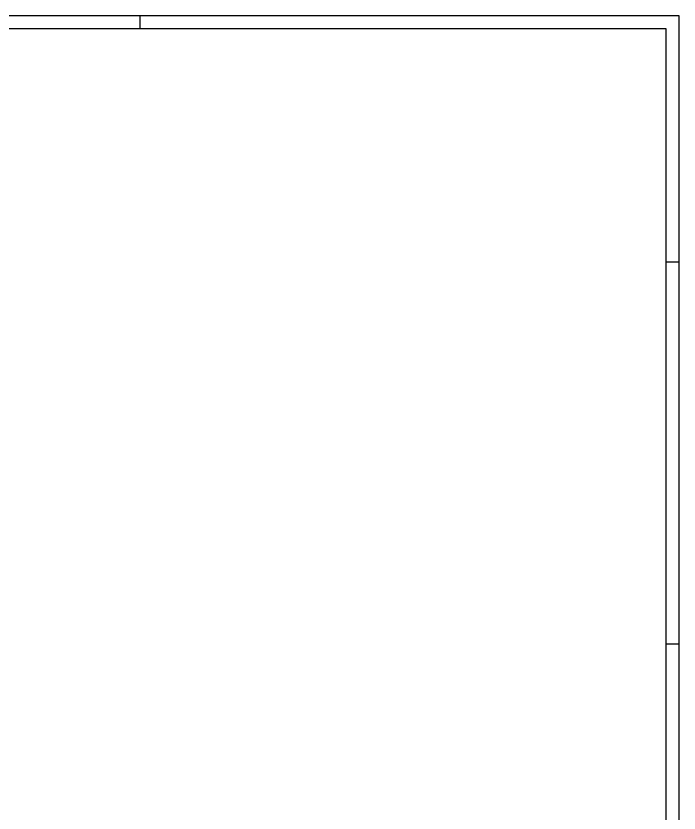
# Model space of a CAD drawing. Header units: millimetres. Extents: x -132 to 1057, y -569 to 272.
# Drawn here: x 799 to 1057.4, y -39.1 to 271.7 of the extents above; entities that cross this region are included whole.
import ezdxf

# ---------------------------------------------------------------- set-up
doc = ezdxf.new("R2010")
doc.units = ezdxf.units.MM

# ---------------------------------------------------------------- blocks, each defined once
blk = doc.blocks.new('Unknown-335479220-1133')
at = {"color": 5, "linetype": 'Continuous'}
for p, q in [((1057.45, 271.71), (-131.55, 271.71)), ((847.45, 266.71), (847.45, 271.71)), ((1057.45, -569.29), (1057.45, 271.71)), ((1052.45, 266.71), (-126.55, 266.71)), ((1052.45, -564.29), (1052.45, 266.71)), ((1057.45, 175.71), (1052.45, 175.71)), ((1057.45, 26.71), (1052.45, 26.71))]:
    blk.add_line(p, q, dxfattribs=at)

msp = doc.modelspace()

# ---------------------------------------------------------------- block references
msp.add_blockref('Unknown-335479220-1133', (0, 0))

doc.saveas('drawing.dxf')
